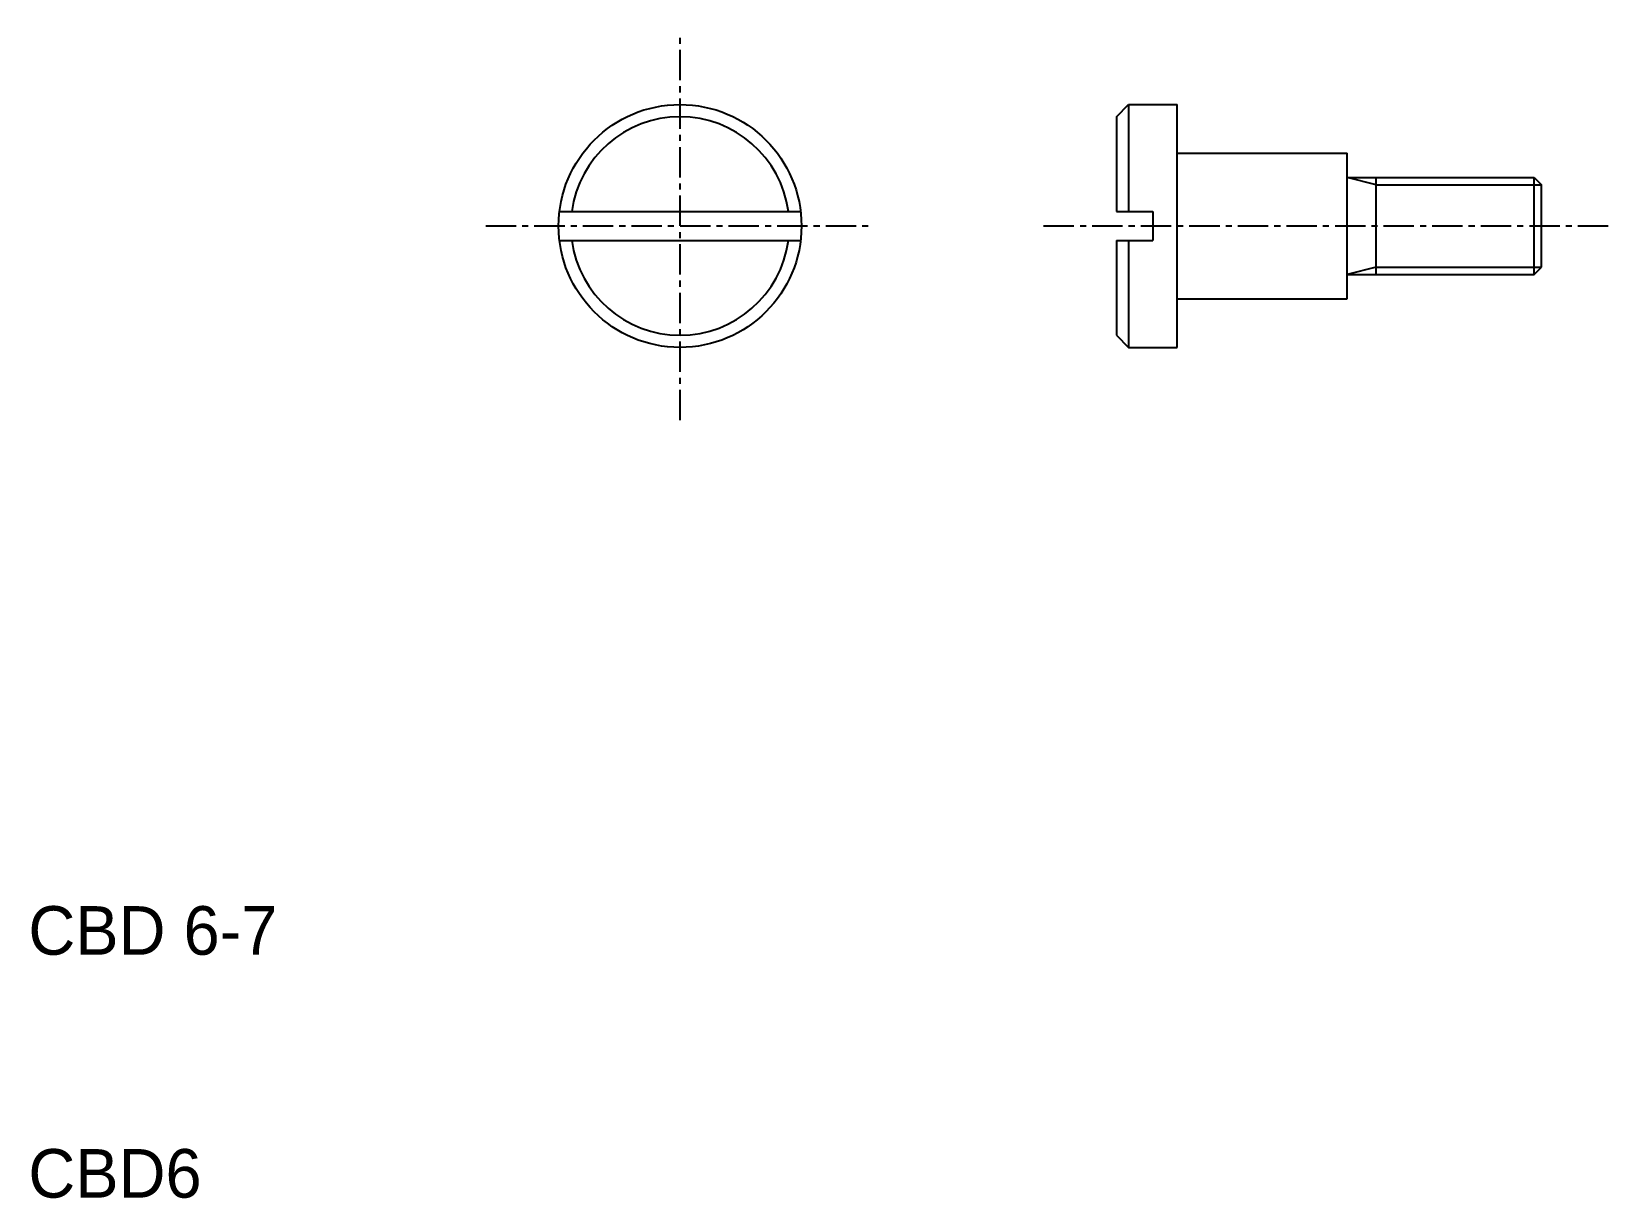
# Model space of a CAD drawing. Extents: x 10.1 to 75.3, y 10 to 58.
import ezdxf

# ---------------------------------------------------------------- set-up
doc = ezdxf.new("R2010")
doc.units = 0
doc.linetypes.add('CENTER', pattern=[2, 1.25, -0.25, 0.25, -0.25])
doc.layers.get('0').update_dxf_attribs({"linetype": 'CONTINUOUS'})
doc.layers.add('CENTER', color=1, linetype='CENTER')

msp = doc.modelspace()

# ---------------------------------------------------------------- linework, layer by layer
at = {"color": 7, "linetype": 'CONTINUOUS'}
for p, q in [((54.803, 54.5), (55.303, 55)), ((55.303, 55), (57.303, 55)), ((55.303, 55), (55.303, 50.6)), ((57.303, 53), (57.303, 55)), ((54.803, 54.5), (54.803, 50.6)), ((57.303, 53), (64.303, 53)), ((57.303, 47), (57.303, 53)), ((64.303, 52), (64.303, 53)), ((64.303, 52), (72.003, 52)), ((64.303, 48), (64.303, 52)), ((65.503, 48), (65.503, 52)), ((72.003, 48), (72.003, 52)), ((72.003, 52), (72.303, 51.7)), ((72.303, 48.3), (72.303, 51.7)), ((31.869, 50.6), (41.797, 50.6)), ((54.803, 50.6), (56.303, 50.6)), ((56.303, 50.6), (56.303, 49.4)), ((31.869, 49.4), (41.797, 49.4)), ((54.803, 49.4), (56.303, 49.4)), ((54.803, 49.4), (54.803, 45.5)), ((55.303, 49.4), (55.303, 45)), ((72.003, 48), (72.303, 48.3)), ((64.303, 48), (72.003, 48)), ((64.303, 47), (64.303, 48)), ((57.303, 47), (64.303, 47)), ((57.303, 45), (57.303, 47)), ((54.803, 45.5), (55.303, 45)), ((55.303, 45), (57.303, 45))]:
    msp.add_line(p, q, dxfattribs=at)
at = {"color": 3, "linetype": 'CONTINUOUS'}
for p, q in [((65.503, 51.7), (64.303, 52)), ((65.503, 51.7), (72.303, 51.7)), ((65.503, 48.3), (64.303, 48)), ((65.503, 48.3), (72.303, 48.3))]:
    msp.add_line(p, q, dxfattribs=at)
at = {"color": 7, "linetype": 'CONTINUOUS'}
msp.add_circle((36.833, 50), 5, dxfattribs=at)
for start, end in [(7.66226, 172.33774), (187.66226, 352.33774)]:
    msp.add_arc((36.833, 50), 4.5, start, end, dxfattribs=at)
at = {"layer": 'CENTER', "color": 1, "linetype": 'CENTER'}
for p, q in [((36.833, 42), (36.833, 58)), ((28.833, 50), (44.833, 50)), ((51.803, 50), (75.303, 50))]:
    msp.add_line(p, q, dxfattribs=at)

# ---------------------------------------------------------------- texts
at = {"color": 7, "linetype": 'CONTINUOUS'}
for s, p in [('CBD 6-7', (10, 20)), ('CBD6', (10, 10))]:
    msp.add_text(s, height=2, dxfattribs=at).set_placement(p)

doc.saveas('drawing.dxf')
